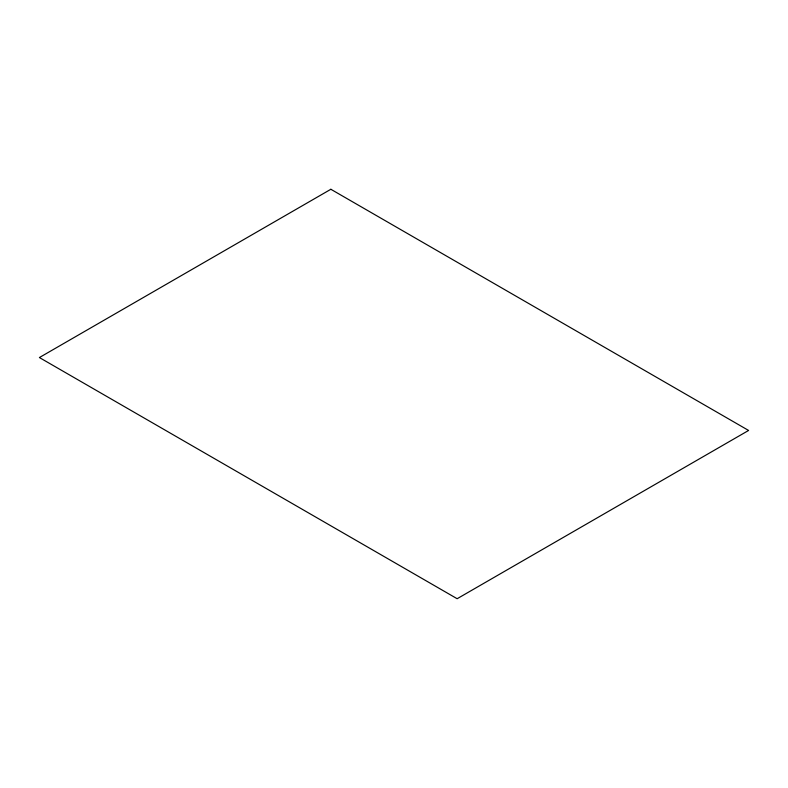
<?xml version="1.0" encoding="UTF-8"?>
<svg xmlns="http://www.w3.org/2000/svg" width="788" height="788" viewBox="0 0 788 788"><rect width="100%" height="100%" fill="white"/><g stroke="black" fill="none" stroke-linecap="round" stroke-linejoin="round"><path stroke-width="1.18" d="M330.852 189.278L39.4 357.545L457.148 598.722L748.6 430.455L330.852 189.278"/></g></svg>
